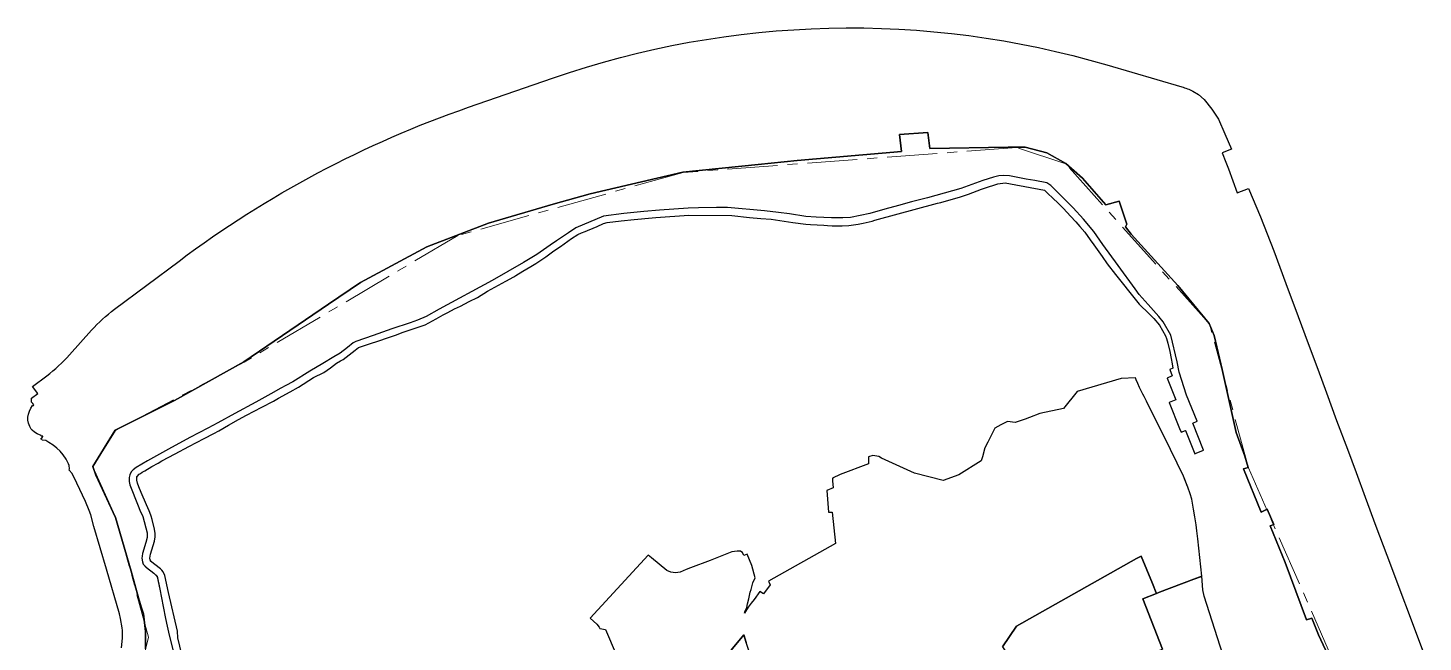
# Model space of a CAD drawing. Header units: millimetres. Extents: x 125232 to 134072, y 142885 to 152835.
# Drawn here: x 125794 to 126680, y 152445 to 152835 of the extents above; entities that cross this region are included whole.
import ezdxf

# ---------------------------------------------------------------- set-up
doc = ezdxf.new("R2010")
doc.units = ezdxf.units.MM
doc.linetypes.add('CENTER', pattern=[50.8, 31.75, -6.35, 6.35, -6.35])
for name, color, linetype in [('green & plaza', 80, 'Continuous'), ('industry', 35, 'Continuous'), ('research & university', 30, 'Continuous'), ('residence', 2, 'Continuous'), ('water', 4, 'Continuous')]:
    doc.layers.add(name, color=color, linetype=linetype)
doc.layers.add('historical site', color=232, linetype='Continuous', lineweight=0)
doc.layers.add('super block', color=6, linetype='CENTER', lineweight=0)

msp = doc.modelspace()

# ---------------------------------------------------------------- linework, layer by layer
at = {"layer": 'green & plaza'}
for points in [[(125868.84, 152441.04), (125868.94, 152452.2), (125867.7, 152463.27), (125866.24, 152467.79), (125864.38, 152473.48), (125859.77, 152490.39), (125849.93, 152524.52), (125837.48, 152551.42), (125835.46, 152556.92), (125849.73, 152579.9), (125887.36, 152598.71), (125931.36, 152623.29), (125985.21, 152660.03), (126005.47, 152673.62), (126047.55, 152696.28), (126086.73, 152711.31), (126127.72, 152723.5), (126151.34, 152729.98), (126210.13, 152743.78), (126257.87, 152748.7), (126282.78, 152751.04), (126349.04, 152756.77), (126347.74, 152767.66), (126365.65, 152768.95), (126366.95, 152758.84), (126416.66, 152759.63), (126427.56, 152759.63), (126441.31, 152756), (126453.25, 152749.26), (126463.88, 152739.93), (126478.67, 152723.07), (126487.24, 152725.41), (126492.17, 152710.63), (126491.13, 152709.07), (126494.92, 152704.31), (126524.36, 152671.75), (126544.38, 152647.69), (126547.54, 152640.04), (126552.52, 152618.46), (126561.43, 152578.5), (126567.06, 152563.37), (126569.16, 152556.31), (126566.15, 152555.4), (126577.4, 152527.94), (126581.21, 152529.85), (126585.4, 152520.04), (126583.18, 152519.26), (126592.6, 152495.98), (126606.23, 152459.52), (126609.64, 152460.53), (126613.85, 152449.9), (126632.62, 152409.58)], [(125893.1, 152433.09), (125889.47, 152448.02), (125889.28, 152452.23), (125883.6, 152476.94), (125881.24, 152487.68), (125880.19, 152490.03), (125879.31, 152490.96), (125878.42, 152491.9), (125872.13, 152496.77), (125871.68, 152498.58), (125872.07, 152501.11), (125874.55, 152509.54), (125875.1, 152512.11), (125875.07, 152514.3), (125874.67, 152517.04), (125873.21, 152523.22), (125872.57, 152525.4), (125871.77, 152527.61), (125871.22, 152528.79), (125869.51, 152532.57), (125866.11, 152540.28), (125864.64, 152543.94), (125863.75, 152546.37), (125863.37, 152548.27), (125863.39, 152550.35), (125864.89, 152551.95), (125865.66, 152552.46), (125866.76, 152553.19), (125868.47, 152554.17), (125872.98, 152556.8), (125876.87, 152559.08), (125879.27, 152560.38), (125887.86, 152564.97), (125896.43, 152569.57), (125906.26, 152574.69), (125912.31, 152577.82), (125915.41, 152579.56), (125921.6, 152583.03), (125928.01, 152586.61), (125933.16, 152589.4), (125937.9, 152591.96), (125942.88, 152594.63), (125950.1, 152598.37), (125953.48, 152600.14), (125960.85, 152604.29), (125966.02, 152607.17), (125975.6, 152613.43), (125982.08, 152616.63), (125986.33, 152619.57), (125990.19, 152622.4), (125992.8, 152624.03), (125994.49, 152624.81), (126001.99, 152630.73), (126004.21, 152632.38), (126005.51, 152632.88), (126011.13, 152634.76), (126017, 152636.58), (126022.6, 152638.53), (126027.69, 152640.28), (126032.62, 152642.06), (126040.25, 152644.67), (126046.5, 152646.83), (126053.49, 152650.68), (126057.98, 152653.08), (126060.99, 152654.66), (126065.09, 152656.88), (126068.86, 152658.63), (126074.54, 152661.52), (126079.72, 152664.25), (126086.17, 152668.11), (126095.44, 152673.19), (126097.79, 152674.61), (126102.82, 152677.29), (126104.04, 152678.03), (126108.54, 152680.79), (126113.66, 152683.89), (126116.79, 152685.74), (126120.64, 152688.26), (126123.2, 152690.04), (126128.32, 152693.74), (126132.35, 152696.57), (126139.49, 152701.56), (126143.47, 152704.13), (126145.87, 152705.29), (126148.03, 152706.1), (126149.54, 152706.71), (126153.12, 152708.24), (126155.63, 152709.26), (126159.69, 152711.18), (126162.05, 152711.75), (126170.99, 152712.9), (126179.2, 152713.78), (126190.7, 152714.71), (126192.96, 152715.06), (126213.97, 152716.5), (126241.33, 152716.24), (126252.56, 152715.03), (126259.59, 152714.31), (126266.32, 152713.83), (126280.06, 152711.84), (126288.32, 152710.82), (126291.26, 152710.52), (126299.69, 152710.02), (126301.89, 152709.86), (126304.86, 152709.7), (126307.17, 152709.61), (126311.27, 152709.63), (126315.55, 152709.83), (126321.53, 152710.82), (126324.65, 152711.46), (126330.26, 152712.68), (126332, 152713.16), (126371.93, 152724.01), (126373.99, 152724.58), (126386.39, 152728.09), (126390.33, 152729.3), (126391.6, 152729.8), (126399.75, 152732.93), (126401.71, 152733.68), (126410.25, 152736.36), (126414.88, 152736.96), (126418.2, 152736.26), (126439.79, 152732.31), (126441.64, 152730.48), (126445.19, 152727.07), (126448.21, 152724.18), (126451.83, 152720.57), (126456.35, 152715.78), (126459.62, 152712.21), (126462.31, 152709.27), (126465.41, 152705.6), (126468.78, 152700.83), (126471.06, 152697.6), (126476.32, 152690.16), (126479.55, 152685.58), (126484.96, 152678.75), (126489.97, 152672.48), (126493.22, 152668.41), (126499.95, 152659.99), (126501.9, 152658.08), (126504.42, 152655.61), (126506.47, 152653.66), (126507.74, 152652.37), (126509.14, 152650.74), (126512.71, 152646.57), (126516.58, 152639.81), (126517.34, 152638.09), (126518.05, 152635.12), (126519.29, 152629.82), (126520.26, 152625.53), (126520.86, 152622), (126521.33, 152619.22), (126519.3, 152618.4), (126520.91, 152614.37), (126517.73, 152612.97), (126523.21, 152599.29), (126518.88, 152597.56), (126525.53, 152581.03), (126526.6, 152578.67), (126529.23, 152579.76), (126535.23, 152564.91), (126536.12, 152565.42), (126540.85, 152567.33), (126533.93, 152584.45), (126536.75, 152585.6), (126529.97, 152602.24), (126525.2, 152616.67), (126523.98, 152623.28), (126519.92, 152640.28), (126515.16, 152648.78), (126512.44, 152652.02), (126505.56, 152659.78), (126499.95, 152666.07), (126497.29, 152669.73), (126486.57, 152684.47), (126476.86, 152697.81), (126471.01, 152706.08), (126464.57, 152713.8), (126458.03, 152721.16), (126443.71, 152735.36), (126441.18, 152737.01), (126433.71, 152738.36), (126428.18, 152739.32), (126417.5, 152741.42), (126414.05, 152741.61), (126410.87, 152741.51), (126407.4, 152740.6), (126400.66, 152738.51), (126386.61, 152733.29), (126365.51, 152727.53), (126355.41, 152724.94), (126347.03, 152722.64), (126338.47, 152720.22), (126328.86, 152717.52), (126316.56, 152715), (126311.77, 152714.69), (126304.54, 152714.79), (126294.76, 152715.2), (126288.24, 152715.69), (126277.82, 152717.21), (126270.9, 152718.18), (126261.93, 152719.18), (126238.46, 152721.38), (126231.43, 152721.37), (126220, 152721.19), (126213.54, 152720.93), (126195.41, 152719.66), (126185.32, 152718.83), (126172.77, 152717.55), (126159.65, 152715.87), (126142.2, 152708.36), (126137.44, 152705.29), (126129.88, 152700.09), (126125.85, 152697.31), (126117.48, 152691.55), (126108.94, 152686.35), (126089.13, 152674.99), (126055.5, 152656.71), (126047.08, 152652.09), (126041.73, 152649.8), (126036.93, 152648.15), (126025.24, 152644.25), (126013.42, 152640.08), (126002.53, 152636.32), (126000.81, 152635.46), (125997.11, 152632.51), (125992.57, 152628.91), (125988.42, 152626.49), (125981.6, 152622.35), (125973.27, 152617.39), (125962.47, 152610.71), (125958.01, 152608.36), (125954.94, 152606.66), (125948.54, 152602.92), (125939.09, 152597.63), (125925.63, 152590.44), (125914.82, 152584.66), (125908.5, 152581.27), (125897.1, 152575.17), (125883.51, 152567.91), (125870.16, 152560.5), (125863, 152556.33), (125861.14, 152554.8), (125859.9, 152553.46), (125858.97, 152551.52), (125858.51, 152549.79), (125858.47, 152547.24), (125858.96, 152545.21), (125864.36, 152531.81), (125865.41, 152529.19), (125867.28, 152525.18), (125869.99, 152514.78), (125869.92, 152511.73), (125869.16, 152508.71), (125867.09, 152501.55), (125866.84, 152499.98), (125866.68, 152498.57), (125867.09, 152496.23), (125867.52, 152494.78), (125869.55, 152492.64), (125874.16, 152489.06), (125876.23, 152487.16), (125878.02, 152479.08), (125880.17, 152468.01), (125881.68, 152460.39), (125882.68, 152455.39), (125883.57, 152451.71), (125887.52, 152435.31)], [(126556.51, 152426.81), (126541.08, 152474.43), (126540.36, 152478.62), (126539.76, 152487.2), (126537.11, 152510.87), (126536.52, 152516.08), (126536, 152519.85), (126535.31, 152524.8), (126534.45, 152529.74), (126533.28, 152536.2), (126532.19, 152539.49), (126530.76, 152543.79), (126530.59, 152544.24), (126528.06, 152550.79), (126515.71, 152575.92), (126506.76, 152593.81), (126504.52, 152598.28), (126503, 152601.28), (126502.26, 152602.74), (126500.11, 152607.01), (126498.99, 152609.57), (126497.98, 152611.92), (126497.56, 152613.06), (126488.55, 152612.7), (126460.58, 152604.38), (126451.88, 152593.59), (126436.77, 152590.44), (126430.17, 152587.93), (126427.51, 152586.95), (126421.23, 152584.89), (126416.25, 152585.43), (126412.14, 152583.3), (126408.22, 152581.26), (126403.74, 152572.33), (126401.93, 152568.71), (126400.33, 152562.97), (126399.62, 152560.42), (126385.31, 152551.6), (126375.47, 152548.04), (126357.19, 152552.6), (126336.2, 152562.2), (126334.68, 152563.25), (126330.68, 152563.88), (126328.03, 152563.04), (126327.93, 152560), (126328.05, 152558.52), (126310.14, 152551.88), (126305.09, 152549.43), (126305.12, 152547.67), (126305.68, 152543.32), (126301.5, 152541.7), (126302.56, 152527.8), (126304.88, 152527.82), (126307.06, 152508), (126264.54, 152484.02), (126265.62, 152481.67), (126261.26, 152476.05), (126259.05, 152477.48), (126255.48, 152472.34), (126253.6, 152470.16), (126251.68, 152467.59), (126249.25, 152463.68), (126249.41, 152464.61), (126250.67, 152467.41), (126251.14, 152469.68), (126252, 152472.86), (126252.84, 152477.11), (126253.61, 152478.68), (126254.53, 152482.91), (126256.16, 152486.09), (126253.87, 152494.02), (126251.08, 152501.15), (126248.82, 152500.31), (126248.05, 152502.34), (126247.34, 152502.69), (126246.93, 152503.17), (126244.7, 152503.07), (126241.34, 152502.72), (126227.45, 152497.16), (126215.04, 152492.51), (126212.25, 152491.48), (126208.43, 152489.7), (126205.46, 152489.37), (126202.59, 152489.78), (126200.02, 152490.73), (126190.32, 152498.94), (126188.15, 152500.66), (126151.39, 152460.51), (126155.53, 152456.82), (126157.02, 152454.87), (126157.51, 152453.96), (126160.95, 152453.36), (126167.87, 152437.55)]]:
    msp.add_lwpolyline(points, dxfattribs=at)
at = {"layer": 'historical site'}
msp.add_lwpolyline([(125893.1, 152433.09), (125889.47, 152448.02), (125889.28, 152452.23), (125883.6, 152476.94), (125881.24, 152487.68), (125880.19, 152490.03), (125879.31, 152490.96), (125878.42, 152491.9), (125872.54, 152496.46), (125871.94, 152497.53), (125871.68, 152498.58), (125872.07, 152501.11), (125874.55, 152509.54), (125875.1, 152512.11), (125875.07, 152514.3), (125874.67, 152517.04), (125873.21, 152523.22), (125872.57, 152525.4), (125871.77, 152527.61), (125871.22, 152528.79), (125869.51, 152532.57), (125866.11, 152540.28), (125864.64, 152543.94), (125863.75, 152546.37), (125863.37, 152548.27), (125863.39, 152549.68), (125863.82, 152550.81), (125864.89, 152551.95), (125865.66, 152552.46), (125866.76, 152553.19), (125868.47, 152554.17), (125872.98, 152556.8), (125876.87, 152559.08), (125879.27, 152560.38), (125887.86, 152564.97), (125896.43, 152569.57), (125906.26, 152574.69), (125912.31, 152577.82), (125915.41, 152579.56), (125921.6, 152583.03), (125928.01, 152586.61), (125933.16, 152589.4), (125937.9, 152591.96), (125942.88, 152594.63), (125950.1, 152598.37), (125953.48, 152600.14), (125960.85, 152604.29), (125966.02, 152607.17), (125975.6, 152613.43), (125982.08, 152616.63), (125986.33, 152619.57), (125990.19, 152622.4), (125992.8, 152624.03), (125994.49, 152624.81), (126001.99, 152630.73), (126004.21, 152632.38), (126005.51, 152632.88), (126011.13, 152634.76), (126017, 152636.58), (126022.6, 152638.53), (126027.69, 152640.28), (126032.62, 152642.06), (126040.25, 152644.67), (126046.5, 152646.83), (126053.49, 152650.68), (126057.98, 152653.08), (126060.99, 152654.66), (126065.09, 152656.88), (126068.86, 152658.63), (126074.54, 152661.52), (126079.72, 152664.25), (126086.17, 152668.11), (126095.44, 152673.19), (126097.79, 152674.61), (126102.82, 152677.29), (126104.04, 152678.03), (126108.54, 152680.79), (126113.66, 152683.89), (126116.79, 152685.74), (126120.64, 152688.26), (126123.2, 152690.04), (126128.32, 152693.74), (126132.35, 152696.57), (126139.49, 152701.56), (126143.47, 152704.13), (126145.87, 152705.29), (126148.03, 152706.1), (126149.54, 152706.71), (126153.12, 152708.24), (126155.63, 152709.26), (126159.69, 152711.18), (126162.05, 152711.75), (126170.99, 152712.9), (126179.2, 152713.78), (126190.7, 152714.71), (126192.96, 152715.06), (126213.97, 152716.5), (126241.33, 152716.24), (126252.56, 152715.03), (126259.59, 152714.31), (126266.32, 152713.83), (126280.06, 152711.84), (126288.32, 152710.82), (126291.26, 152710.52), (126299.69, 152710.02), (126301.89, 152709.86), (126304.86, 152709.7), (126307.17, 152709.61), (126311.27, 152709.63), (126315.55, 152709.83), (126321.53, 152710.82), (126324.65, 152711.46), (126330.26, 152712.68), (126332, 152713.16), (126371.93, 152724.01), (126373.99, 152724.58), (126386.39, 152728.09), (126390.33, 152729.3), (126391.6, 152729.8), (126399.75, 152732.93), (126401.71, 152733.68), (126410.25, 152736.36), (126414.88, 152736.96), (126418.2, 152736.26), (126439.79, 152732.31), (126441.64, 152730.48), (126445.19, 152727.07), (126448.21, 152724.18), (126451.83, 152720.57), (126456.35, 152715.78), (126459.62, 152712.21), (126462.31, 152709.27), (126465.41, 152705.6), (126468.78, 152700.83), (126471.06, 152697.6), (126476.32, 152690.16), (126479.55, 152685.58), (126484.96, 152678.75), (126489.97, 152672.48), (126493.22, 152668.41), (126499.95, 152659.99), (126501.9, 152658.08), (126504.42, 152655.61), (126506.47, 152653.66), (126507.74, 152652.37), (126509.14, 152650.74), (126512.71, 152646.57), (126516.58, 152639.81), (126517.34, 152638.09), (126518.05, 152635.12), (126519.29, 152629.82), (126520.26, 152625.53), (126520.86, 152622), (126521.33, 152619.22), (126519.3, 152618.4), (126520.91, 152614.37), (126517.73, 152612.97), (126523.21, 152599.29), (126518.88, 152597.56), (126525.53, 152581.03), (126526.6, 152578.67), (126529.23, 152579.76), (126535.23, 152564.91), (126536.12, 152565.42), (126540.85, 152567.33), (126533.93, 152584.45), (126536.75, 152585.6), (126529.97, 152602.24), (126525.2, 152616.67), (126523.98, 152623.28), (126519.92, 152640.28), (126515.16, 152648.78), (126512.44, 152652.02), (126505.56, 152659.78), (126499.95, 152666.07), (126497.29, 152669.73), (126486.57, 152684.47), (126476.86, 152697.81), (126471.01, 152706.08), (126464.57, 152713.8), (126458.03, 152721.16), (126443.71, 152735.36), (126441.18, 152737.01), (126433.71, 152738.36), (126428.18, 152739.32), (126417.5, 152741.42), (126414.05, 152741.61), (126410.87, 152741.51), (126407.4, 152740.6), (126400.66, 152738.51), (126386.61, 152733.29), (126365.51, 152727.53), (126355.41, 152724.94), (126347.03, 152722.64), (126338.47, 152720.22), (126328.86, 152717.52), (126316.56, 152715), (126311.77, 152714.69), (126304.54, 152714.79), (126294.76, 152715.2), (126288.24, 152715.69), (126277.82, 152717.21), (126270.9, 152718.18), (126261.93, 152719.18), (126238.46, 152721.38), (126231.43, 152721.37), (126220, 152721.19), (126213.54, 152720.93), (126195.41, 152719.66), (126185.32, 152718.83), (126172.77, 152717.55), (126159.65, 152715.87), (126142.2, 152708.36), (126137.44, 152705.29), (126129.88, 152700.09), (126125.85, 152697.31), (126117.48, 152691.55), (126108.94, 152686.35), (126089.13, 152674.99), (126055.5, 152656.71), (126047.08, 152652.09), (126041.73, 152649.8), (126036.93, 152648.15), (126025.24, 152644.25), (126013.42, 152640.08), (126002.53, 152636.32), (126000.81, 152635.46), (125997.11, 152632.51), (125992.57, 152628.91), (125988.42, 152626.49), (125981.6, 152622.35), (125973.27, 152617.39), (125962.47, 152610.71), (125958.01, 152608.36), (125954.94, 152606.66), (125948.54, 152602.92), (125939.09, 152597.63), (125925.63, 152590.44), (125914.82, 152584.66), (125908.5, 152581.27), (125897.1, 152575.17), (125883.51, 152567.91), (125870.16, 152560.5), (125863, 152556.33), (125861.14, 152554.8), (125859.9, 152553.46), (125858.97, 152551.52), (125858.51, 152549.79), (125858.47, 152547.24), (125858.96, 152545.21), (125864.36, 152531.81), (125865.41, 152529.19), (125867.28, 152525.18), (125869.82, 152515.44), (125869.98, 152514.05), (125869.92, 152511.73), (125869.16, 152508.71), (125867.09, 152501.55), (125866.84, 152499.98), (125866.73, 152499.02), (125866.75, 152498.17), (125867.09, 152496.23), (125867.52, 152494.78), (125869.56, 152492.62), (125869.91, 152492.35), (125874.16, 152489.06), (125875.89, 152487.47), (125876.32, 152486.75), (125878.02, 152479.08), (125880.17, 152468.01), (125881.68, 152460.39), (125882.68, 152455.39), (125883.57, 152451.71), (125887.52, 152435.31)], dxfattribs=at)
at = {"layer": 'industry'}
for points in [[(126413.08, 152442.38), (126422.04, 152455.43), (126498.29, 152498.37), (126501.21, 152499.89), (126508.44, 152482.56), (126510.73, 152476.68), (126510.88, 152476.31), (126512.88, 152477.12), (126534.66, 152485.38), (126539.52, 152487.1), (126539.76, 152487.2), (126537.11, 152510.87), (126536.52, 152516.08), (126536, 152519.85), (126535.31, 152524.8), (126534.45, 152529.74), (126533.28, 152536.2), (126532.19, 152539.49), (126530.76, 152543.79), (126528.06, 152550.79), (126515.71, 152575.92), (126506.76, 152593.81), (126504.52, 152598.28), (126503, 152601.28), (126502.26, 152602.74), (126500.11, 152607.01), (126498.99, 152609.57), (126497.98, 152611.92), (126497.56, 152613.06), (126488.55, 152612.7), (126460.58, 152604.38), (126451.88, 152593.59), (126436.77, 152590.44), (126430.17, 152587.93), (126427.51, 152586.95), (126426.88, 152586.74), (126421.23, 152584.89), (126416.25, 152585.43), (126412.14, 152583.3), (126408.22, 152581.26), (126403.74, 152572.33), (126401.93, 152568.71), (126400.33, 152562.97), (126399.62, 152560.42), (126385.31, 152551.6), (126375.47, 152548.04), (126357.19, 152552.6), (126336.2, 152562.2), (126334.68, 152563.25), (126330.68, 152563.88), (126328.03, 152563.04), (126327.93, 152560), (126328.05, 152558.52), (126310.14, 152551.88), (126305.49, 152549.63), (126305.1, 152548.92), (126305.12, 152547.67), (126305.68, 152543.32), (126301.5, 152541.7), (126302.56, 152527.8), (126304.88, 152527.82), (126307.06, 152508), (126264.54, 152484.02), (126265.62, 152481.67), (126261.26, 152476.05), (126259.05, 152477.48), (126255.48, 152472.34), (126253.6, 152470.16), (126251.68, 152467.59), (126249.25, 152463.68), (126249.41, 152464.61), (126250.67, 152467.41), (126251.14, 152469.68), (126252, 152472.86), (126252.84, 152477.11), (126253.61, 152478.68), (126254.53, 152482.91), (126256.16, 152486.09), (126253.87, 152494.02), (126251.08, 152501.15), (126248.82, 152500.31), (126248.05, 152502.34), (126247.66, 152502.54), (126247.52, 152502.48), (126247.34, 152502.69), (126246.43, 152503.15), (126244.7, 152503.07), (126241.34, 152502.72), (126227.45, 152497.16), (126215.04, 152492.51), (126212.25, 152491.48), (126208.43, 152489.7), (126205.46, 152489.37), (126202.59, 152489.78), (126200.02, 152490.73), (126190.32, 152498.94), (126188.15, 152500.66), (126151.39, 152460.51), (126155.53, 152456.82), (126157.02, 152454.87), (126157.51, 152453.96), (126160.95, 152453.36), (126167.87, 152437.55)], [(126234.54, 152432.69), (126248.82, 152449.98), (126250.29, 152445.09)]]:
    msp.add_lwpolyline(points, dxfattribs=at)
at = {"layer": 'research & university'}
msp.add_lwpolyline([(126253.64, 152435.07), (126250.29, 152445.09), (126248.82, 152449.98), (126234.54, 152432.69), (126235.26, 152432), (126226.44, 152420.45), (126223.2, 152415.36), (126225.13, 152410.21), (126232.22, 152393.12), (126229.27, 152393.22), (126228.66, 152388.33), (126234.6, 152385.58), (126256.9, 152392.34), (126256.16, 152394.99), (126267.59, 152398.74), (126265.45, 152404.5)], close=True, dxfattribs=at)
at = {"layer": 'residence'}
msp.add_lwpolyline([(126502.23, 152472.79), (126510.88, 152476.31), (126510.73, 152476.68), (126508.44, 152482.56), (126501.21, 152499.89), (126498.29, 152498.37), (126422.04, 152455.43), (126413.08, 152442.38), (126430.01, 152416.74), (126485.44, 152333.6), (126488.51, 152334.51), (126493.38, 152336.29), (126490.15, 152341.15), (126482.46, 152352.74), (126477.64, 152360.13), (126473.57, 152366.5), (126469.77, 152372.45), (126464.26, 152379.38), (126460.9, 152383.84), (126457.54, 152388.3), (126451.66, 152396.66), (126444.6, 152406.71), (126440.43, 152413.24), (126514.74, 152440.86)], close=True, dxfattribs=at)
msp.add_lwpolyline([(126556.51, 152426.81), (126541.08, 152474.43), (126540.36, 152478.62), (126539.77, 152487.16), (126534.68, 152485.36), (126512.89, 152477.1), (126510.89, 152476.29), (126502.24, 152472.77), (126514.74, 152440.86)], dxfattribs=at)
at = {"layer": 'super block'}
msp.add_lwpolyline([(126642.46, 152389.39), (126569.27, 152556.08), (126544.49, 152647.46), (126453.36, 152749.03), (126422.22, 152759.4), (126210.24, 152743.55), (126067.25, 152703.56), (125931.48, 152623.06), (125849.84, 152579.67), (125835.57, 152556.69), (125850.04, 152524.29), (125870.91, 152448.51), (125861.43, 152411.26)], dxfattribs=at)
at = {"layer": 'water'}
msp.add_lwpolyline([(125853.72, 152441.67), (125854.4, 152447.93), (125854.3, 152452.7), (125854.13, 152454.48), (125853.1, 152460.45), (125852.47, 152463.36), (125844.11, 152491.73), (125840.16, 152505.28), (125836.22, 152518.78), (125834.13, 152526.18), (125833.24, 152528.95), (125830.81, 152534.57), (125825.42, 152546.24), (125822.34, 152552.39), (125820.46, 152554.56), (125820.66, 152555.34), (125820.36, 152557.5), (125819.93, 152558.61), (125818.53, 152561.54), (125816.65, 152564.37), (125814.76, 152566.64), (125812.64, 152568.54), (125810.24, 152570.47), (125807.54, 152572.15), (125805.55, 152573.27), (125803.26, 152573.64), (125803.03, 152573.92), (125802.66, 152574.13), (125802.59, 152574.27), (125802.58, 152574.37), (125802.6, 152574.68), (125802.74, 152574.84), (125803.03, 152574.88), (125803.3, 152575.11), (125803.38, 152575.38), (125803.44, 152575.63), (125803.61, 152575.72), (125803.71, 152575.76), (125803.68, 152575.96), (125803.63, 152576.15), (125803.45, 152576.17), (125803.25, 152576.2), (125803.12, 152576.15), (125802.84, 152576.12), (125802.65, 152576.24), (125802.6, 152576.44), (125800.22, 152577.61), (125798.48, 152578.63), (125796.95, 152579.88), (125796.35, 152580.64), (125795.38, 152582.32), (125794.65, 152584.28), (125794.26, 152586.38), (125794.25, 152588.14), (125794.61, 152590.09), (125795.18, 152592.05), (125796.16, 152593.92), (125797.26, 152595.52), (125797.9, 152595.66), (125797.99, 152595.93), (125797.29, 152596.77), (125796.51, 152597.76), (125796.62, 152600.2), (125800.65, 152603.14), (125797.22, 152607.75), (125806.18, 152614.45, 0.049389), (125820.72, 152627.76), (125834.73, 152643.39, -0.049389), (125849.26, 152656.69), (125890.21, 152687.33, -0.077309), (126074.01, 152784.93), (126127.47, 152803.48, -0.156272), (126479.45, 152811.86), (126526.95, 152797.88, -0.037292), (126533.92, 152795.25), (126537.54, 152792.97), (126541.18, 152789.85), (126545.94, 152783.68), (126550.32, 152777.29), (126554.27, 152768.11), (126558.47, 152758.31), (126552.55, 152756.11), (126554.88, 152750), (126556.55, 152745.77), (126562.09, 152730.66), (126569.22, 152733.36), (126576.84, 152715.42), (126585.49, 152693.77), (126593.06, 152672.96), (126600.79, 152652.18), (126607.15, 152635.05), (126613.32, 152618.73), (126618.77, 152603.65), (126625.24, 152586.11), (126632.12, 152567.85), (126637.62, 152553.1), (126643.49, 152537.46), (126650.26, 152518.96), (126657.24, 152500.53), (126680.19, 152439.16, -0.341079)], format="xyb", dxfattribs=at)
msp.add_lwpolyline([(126632.62, 152409.58), (126613.85, 152449.9), (126609.64, 152460.53), (126606.23, 152459.52), (126592.6, 152495.98), (126583.18, 152519.26), (126585.4, 152520.04), (126581.21, 152529.85), (126577.4, 152527.94), (126566.15, 152555.4), (126569.16, 152556.31), (126567.06, 152563.37), (126561.43, 152578.5), (126552.52, 152618.46), (126547.54, 152640.04), (126544.38, 152647.69), (126524.36, 152671.75), (126494.92, 152704.31), (126491.13, 152709.07), (126492.17, 152710.63), (126487.24, 152725.41), (126478.67, 152723.07), (126463.88, 152739.93), (126453.25, 152749.26), (126441.31, 152756), (126427.56, 152759.63), (126416.66, 152759.63), (126366.95, 152758.84), (126365.65, 152768.95), (126347.74, 152767.66), (126349.04, 152756.77), (126282.78, 152751.04), (126257.87, 152748.7), (126210.13, 152743.78), (126151.34, 152729.98), (126127.72, 152723.5), (126086.73, 152711.31), (126047.55, 152696.28), (126005.47, 152673.62), (125985.21, 152660.03), (125931.36, 152623.29), (125887.36, 152598.71), (125849.73, 152579.9), (125835.46, 152556.92), (125837.48, 152551.42), (125849.93, 152524.52), (125859.77, 152490.39), (125864.38, 152473.48), (125866.24, 152467.79), (125867.7, 152463.27), (125868.94, 152452.2), (125868.84, 152441.04)], dxfattribs=at)

doc.saveas('drawing.dxf')
